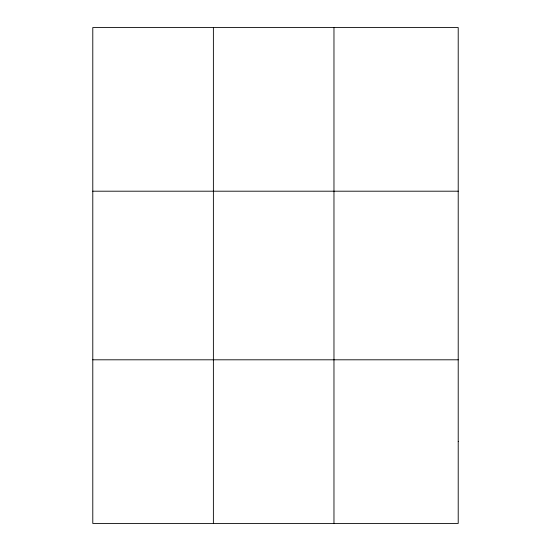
<?xml version="1.0" encoding="UTF-8"?>
<svg xmlns="http://www.w3.org/2000/svg" width="551" height="551" viewBox="0 0 551 551"><rect width="100%" height="100%" fill="white"/><g stroke="black" fill="none" stroke-linecap="round" stroke-linejoin="round"><path stroke-width="0.83" d="M213.382 523.45L213.382 27.55M333.968 523.45L333.968 27.55M92.788 191.197L458.212 191.197M92.788 359.803L458.212 359.803M458.212 441.627L458.212 523.45L92.788 523.45L92.788 27.55L458.212 27.55L458.212 441.627"/></g></svg>
